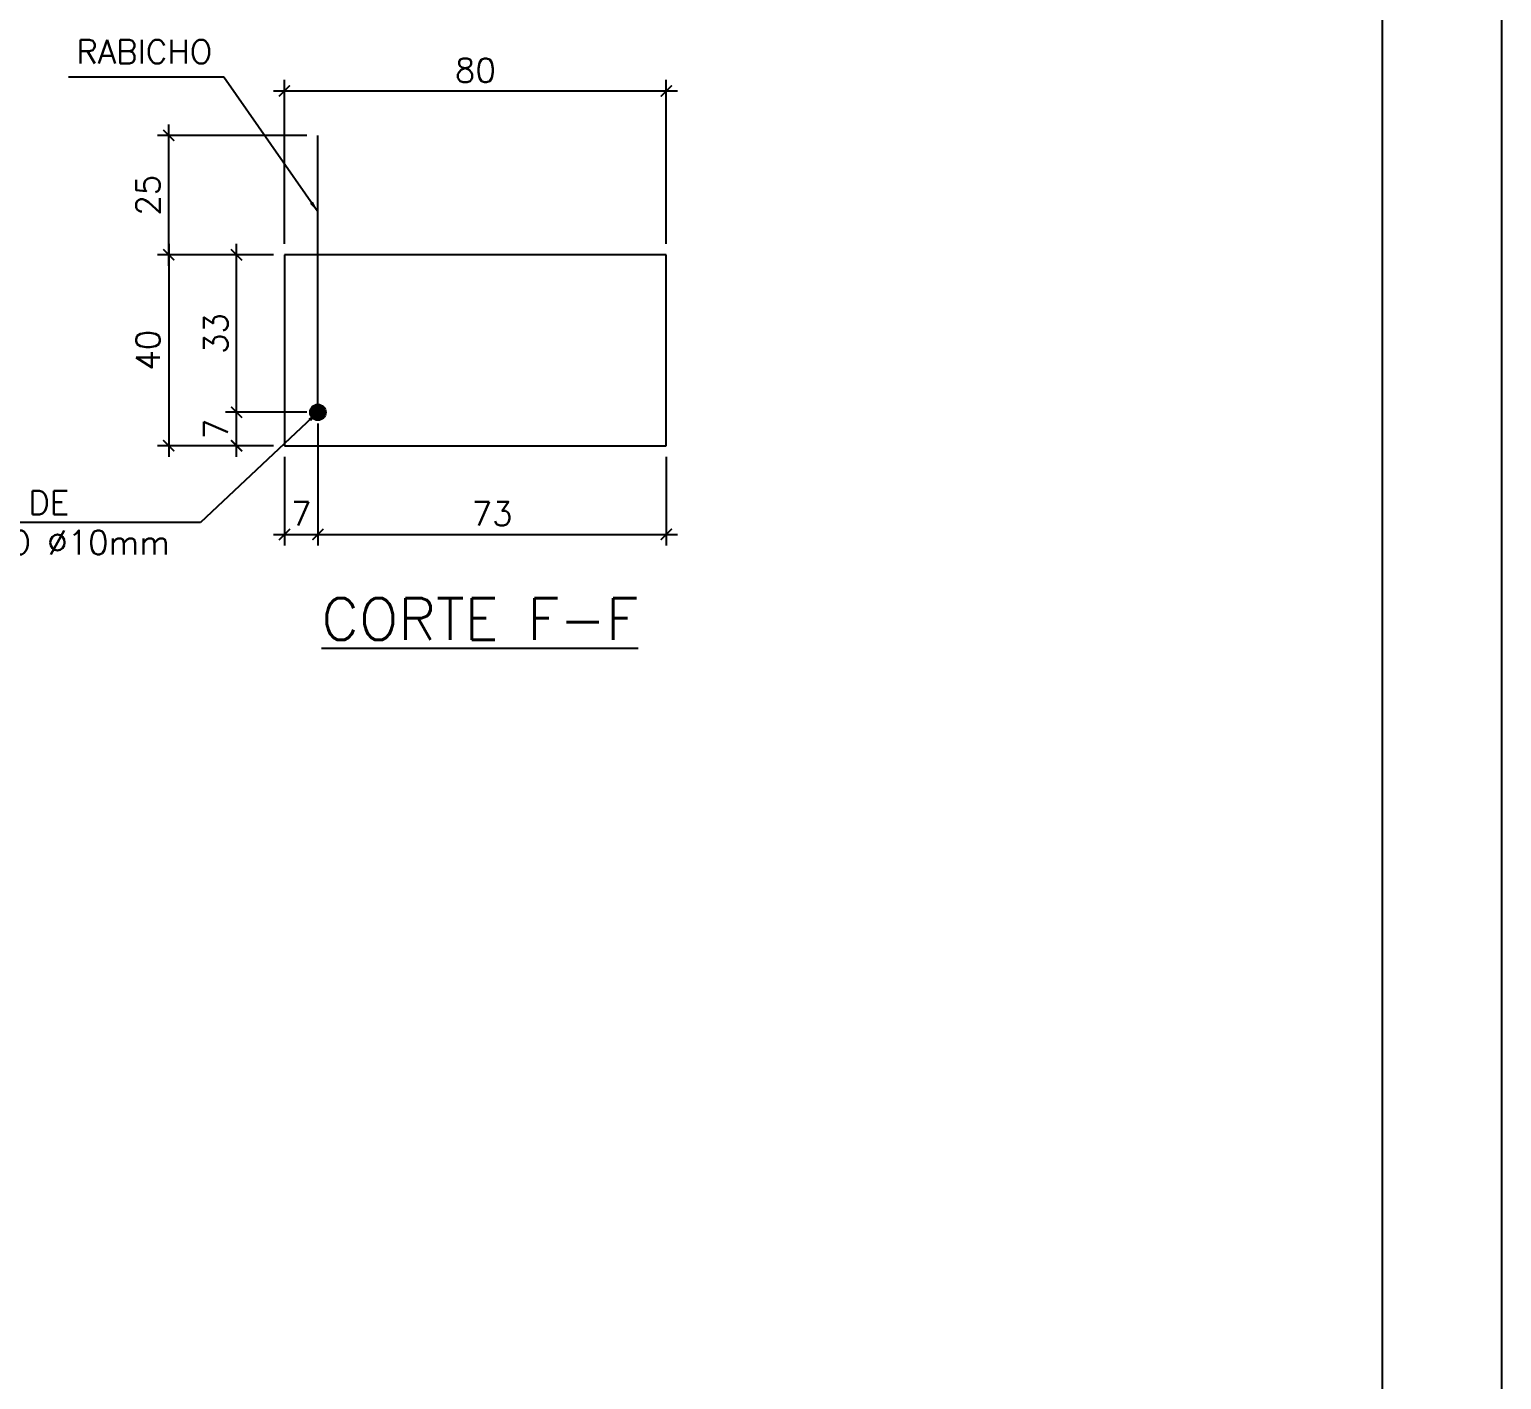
# Model space of a CAD drawing. Header units: centimetres. Extents: x 1658 to 19651, y 8082 to 11444.
# Drawn here: x 5588 to 6513, y 9143 to 9991 of the extents above; entities that cross this region are included whole.
import ezdxf

# ---------------------------------------------------------------- set-up
doc = ezdxf.new("R2010")
doc.units = ezdxf.units.CM
doc.header["$LTSCALE"] = 50
doc.header["$MEASUREMENT"] = 0
doc.header["$PDMODE"] = 67
for name, color, linetype in [('COTAS-PRECON', 1, 'Continuous'), ('FORMATO-PRECON', 2, 'Continuous'), ('HACHURAS-PRECON', 1, 'Continuous'), ('LINHA-01-PRECON', 1, 'Continuous'), ('LINHA-03-PRECON', 3, 'Continuous'), ('LINHA-04-PRECON', 4, 'Continuous')]:
    doc.layers.add(name, color=color, linetype=linetype)
doc.styles.get("Standard").update_dxf_attribs({"font": 'romans.shx'})
doc.dimstyles.new('ESC75-25', dxfattribs={"dimscale": 0, "dimtxt": 15, "dimasz": 7, "dimexe": 7, "dimexo": 7, "dimgap": 5.5, "dimtad": 1, "dimdec": 1, "dimlfac": 0.333333, "dimdsep": 46, "dimtxsty": 'Standard', "dimblk": 'ARCHTICK', "dimcen": 0.1, "dimdle": 7, "dimclrd": 256, "dimclre": 256, "dimclrt": 2, "dimadec": 0, "dimazin": 0, "dimtfac": 1, "dimtdec": 1, "dimtix": 1, "dimtmove": 2, "dimatfit": 3, "dimfxl": 1, "dimarcsym": 0})
doc.dimstyles.new('ESC75-75', dxfattribs={"dimscale": 0, "dimtxt": 15, "dimasz": 7, "dimexe": 7, "dimexo": 7, "dimgap": 5.5, "dimtad": 1, "dimdec": 1, "dimdsep": 46, "dimtxsty": 'Standard', "dimblk": 'ARCHTICK', "dimcen": 0.1, "dimdle": 7, "dimclrd": 256, "dimclre": 256, "dimclrt": 2, "dimadec": 0, "dimazin": 0, "dimtfac": 1, "dimtdec": 1, "dimtix": 1, "dimtmove": 2, "dimatfit": 3, "dimfxl": 1, "dimarcsym": 0})

# ---------------------------------------------------------------- blocks, each defined once
blk = doc.blocks.new('A$C2E607E54')
at = {"layer": 'FORMATO-PRECON'}
blk.add_lwpolyline([(0, 4200), (2970, 4200), (2970, 0), (0, 0)], close=True, dxfattribs=at)
at = {"layer": 'FORMATO-PRECON', "color": 6}
blk.add_lwpolyline([(100, 3950), (2870, 3950), (2870, 100), (100, 100)], close=True, dxfattribs=at)
blk = doc.blocks.new('_ArchTick')
at = {"color": 0, "linetype": 'ByBlock', "const_width": 0.15}
blk.add_lwpolyline([(-0.5, -0.5), (0.5, 0.5)], dxfattribs=at)
blk = doc.blocks.new('*D150')
at = {"layer": 'Defpoints', "color": 0, "transparency": 16777216}
for p in [(5988.32, 9952.54), (5748.32, 9849.56), (5988.32, 9849.56)]:
    blk.add_point(p, dxfattribs=at)
at = {"layer": 'LINHA-01-PRECON', "lineweight": -2, "transparency": 16777216}
for p, q in [((5748.32, 9856.56), (5748.32, 9959.54)), ((5988.32, 9856.56), (5988.32, 9959.54)), ((5741.32, 9952.54), (5995.32, 9952.54))]:
    blk.add_line(p, q, dxfattribs=at)
at = {"layer": 'LINHA-01-PRECON', "lineweight": -2, "transparency": 16777216, "xscale": 7, "yscale": 7, "zscale": 7, "rotation": 180}
blk.add_blockref('_ArchTick', (5748.32, 9952.54), dxfattribs=at)
at = {"layer": 'LINHA-01-PRECON', "lineweight": -2, "transparency": 16777216, "xscale": 7, "yscale": 7, "zscale": 7}
blk.add_blockref('_ArchTick', (5988.32, 9952.54), dxfattribs=at)
at = {"layer": 'LINHA-01-PRECON', "color": 2, "transparency": 16777216, "insert": (5868.32, 9965.54), "char_height": 15, "attachment_point": 5}
blk.add_mtext('80', dxfattribs=at)
blk = doc.blocks.new('*D151')
at = {"layer": 'Defpoints', "color": 0, "transparency": 16777216}
for p in [(5748.32, 9849.56), (5675.54, 9729.56), (5748.32, 9729.56)]:
    blk.add_point(p, dxfattribs=at)
at = {"layer": 'LINHA-01-PRECON', "lineweight": -2, "transparency": 16777216}
for p, q in [((5675.54, 9856.56), (5675.54, 9722.56)), ((5741.32, 9849.56), (5668.54, 9849.56)), ((5741.32, 9729.56), (5668.54, 9729.56))]:
    blk.add_line(p, q, dxfattribs=at)
at = {"layer": 'LINHA-01-PRECON', "lineweight": -2, "transparency": 16777216, "xscale": 7, "yscale": 7, "zscale": 7}
for p, rotation in [((5675.54, 9849.56), 90), ((5675.54, 9729.56), 270)]:
    blk.add_blockref('_ArchTick', p, dxfattribs=dict(at, rotation=rotation))
at = {"layer": 'LINHA-01-PRECON', "color": 2, "transparency": 16777216, "insert": (5662.54, 9789.56), "char_height": 15, "attachment_point": 5, "rotation": 90}
blk.add_mtext('40', dxfattribs=at)
blk = doc.blocks.new('*D152')
at = {"layer": 'Defpoints', "color": 0, "transparency": 16777216}
for p in [(5675.54, 9924.56), (5769.32, 9924.56), (5748.32, 9849.56)]:
    blk.add_point(p, dxfattribs=at)
at = {"layer": 'LINHA-01-PRECON', "lineweight": -2, "transparency": 16777216}
for p, q in [((5675.54, 9842.56), (5675.54, 9931.56)), ((5762.32, 9924.56), (5668.54, 9924.56)), ((5741.32, 9849.56), (5668.54, 9849.56))]:
    blk.add_line(p, q, dxfattribs=at)
at = {"layer": 'LINHA-01-PRECON', "lineweight": -2, "transparency": 16777216, "xscale": 7, "yscale": 7, "zscale": 7}
for p, rotation in [((5675.54, 9924.56), 90), ((5675.54, 9849.56), 270)]:
    blk.add_blockref('_ArchTick', p, dxfattribs=dict(at, rotation=rotation))
at = {"layer": 'LINHA-01-PRECON', "color": 2, "transparency": 16777216, "insert": (5662.54, 9887.06), "char_height": 15, "attachment_point": 5, "rotation": 90}
blk.add_mtext('25', dxfattribs=at)
blk = doc.blocks.new('*D153')
at = {"layer": 'Defpoints', "color": 0, "transparency": 16777216}
for p in [(5718.19, 9750.56), (5769.32, 9750.56), (5748.32, 9729.56)]:
    blk.add_point(p, dxfattribs=at)
at = {"layer": 'LINHA-01-PRECON', "lineweight": -2, "transparency": 16777216}
for p, q in [((5718.19, 9722.56), (5718.19, 9757.56)), ((5762.32, 9750.56), (5711.19, 9750.56)), ((5741.32, 9729.56), (5711.19, 9729.56))]:
    blk.add_line(p, q, dxfattribs=at)
at = {"layer": 'LINHA-01-PRECON', "lineweight": -2, "transparency": 16777216, "xscale": 7, "yscale": 7, "zscale": 7}
for p, rotation in [((5718.19, 9750.56), 90), ((5718.19, 9729.56), 270)]:
    blk.add_blockref('_ArchTick', p, dxfattribs=dict(at, rotation=rotation))
at = {"layer": 'LINHA-01-PRECON', "color": 2, "transparency": 16777216, "insert": (5705.19, 9740.06), "char_height": 15, "attachment_point": 5, "rotation": 90}
blk.add_mtext('7', dxfattribs=at)
blk = doc.blocks.new('*D154')
at = {"layer": 'Defpoints', "color": 0, "transparency": 16777216}
for p in [(5718.19, 9849.56), (5748.32, 9849.56), (5769.32, 9750.56)]:
    blk.add_point(p, dxfattribs=at)
at = {"layer": 'LINHA-01-PRECON', "lineweight": -2, "transparency": 16777216}
for p, q in [((5718.19, 9743.56), (5718.19, 9856.56)), ((5741.32, 9849.56), (5711.19, 9849.56)), ((5762.32, 9750.56), (5711.19, 9750.56))]:
    blk.add_line(p, q, dxfattribs=at)
at = {"layer": 'LINHA-01-PRECON', "lineweight": -2, "transparency": 16777216, "xscale": 7, "yscale": 7, "zscale": 7}
for p, rotation in [((5718.19, 9849.56), 90), ((5718.19, 9750.56), 270)]:
    blk.add_blockref('_ArchTick', p, dxfattribs=dict(at, rotation=rotation))
at = {"layer": 'LINHA-01-PRECON', "color": 2, "transparency": 16777216, "insert": (5705.19, 9800.06), "char_height": 15, "attachment_point": 5, "rotation": 90}
blk.add_mtext('33', dxfattribs=at)
blk = doc.blocks.new('*D155')
at = {"layer": 'Defpoints', "color": 0, "transparency": 16777216}
for p in [(5769.32, 9750.56), (5748.32, 9729.56), (5769.32, 9673.82)]:
    blk.add_point(p, dxfattribs=at)
at = {"layer": 'LINHA-01-PRECON', "lineweight": -2, "transparency": 16777216}
for p, q in [((5769.32, 9743.56), (5769.32, 9666.82)), ((5748.32, 9722.56), (5748.32, 9666.82)), ((5741.32, 9673.82), (5776.32, 9673.82))]:
    blk.add_line(p, q, dxfattribs=at)
at = {"layer": 'LINHA-01-PRECON', "lineweight": -2, "transparency": 16777216, "xscale": 7, "yscale": 7, "zscale": 7, "rotation": 180}
blk.add_blockref('_ArchTick', (5748.32, 9673.82), dxfattribs=at)
at = {"layer": 'LINHA-01-PRECON', "lineweight": -2, "transparency": 16777216, "xscale": 7, "yscale": 7, "zscale": 7}
blk.add_blockref('_ArchTick', (5769.32, 9673.82), dxfattribs=at)
at = {"layer": 'LINHA-01-PRECON', "color": 2, "transparency": 16777216, "insert": (5758.82, 9686.82), "char_height": 15, "attachment_point": 5}
blk.add_mtext('7', dxfattribs=at)
blk = doc.blocks.new('*D156')
at = {"layer": 'Defpoints', "color": 0, "transparency": 16777216}
for p in [(5769.32, 9750.56), (5988.32, 9729.56), (5988.32, 9673.82)]:
    blk.add_point(p, dxfattribs=at)
at = {"layer": 'LINHA-01-PRECON', "lineweight": -2, "transparency": 16777216}
for p, q in [((5769.32, 9743.56), (5769.32, 9666.82)), ((5988.32, 9722.56), (5988.32, 9666.82)), ((5762.32, 9673.82), (5995.32, 9673.82))]:
    blk.add_line(p, q, dxfattribs=at)
at = {"layer": 'LINHA-01-PRECON', "lineweight": -2, "transparency": 16777216, "xscale": 7, "yscale": 7, "zscale": 7, "rotation": 180}
blk.add_blockref('_ArchTick', (5769.32, 9673.82), dxfattribs=at)
at = {"layer": 'LINHA-01-PRECON', "lineweight": -2, "transparency": 16777216, "xscale": 7, "yscale": 7, "zscale": 7}
blk.add_blockref('_ArchTick', (5988.32, 9673.82), dxfattribs=at)
at = {"layer": 'LINHA-01-PRECON', "color": 2, "transparency": 16777216, "insert": (5878.82, 9686.82), "char_height": 15, "attachment_point": 5}
blk.add_mtext('73', dxfattribs=at)

msp = doc.modelspace()

# ---------------------------------------------------------------- hatches: boundary and pattern name
at = {"layer": 'LINHA-04-PRECON'}
h = msp.add_hatch(color=256, dxfattribs=at)
h.dxf.hatch_style = 1
edge = h.paths.add_edge_path()
edge.add_arc((5769.32, 9750.56), 4.95, 0, 360)

# ---------------------------------------------------------------- linework, layer by layer
at = {"layer": 'LINHA-03-PRECON'}
for p, q in [((5748.32, 9849.56), (5748.32, 9729.56)), ((5988.32, 9849.56), (5748.32, 9849.56)), ((5988.32, 9729.56), (5988.32, 9849.56)), ((5748.32, 9729.56), (5988.32, 9729.56))]:
    msp.add_line(p, q, dxfattribs=at)
at = {"layer": 'LINHA-04-PRECON'}
msp.add_line((5769.32, 9750.56), (5769.32, 9924.56), dxfattribs=at)
msp.add_circle((5769.32, 9750.56), 4.95, dxfattribs=at)

# ---------------------------------------------------------------- block references
at = {"layer": 'HACHURAS-PRECON', "xscale": 0.7499999999999996, "yscale": 0.7499999999999996, "zscale": 0.7499999999999996}
msp.add_blockref('A$C2E607E54', (4285.86, 8293.94), dxfattribs=at)

# ---------------------------------------------------------------- texts
at = {"layer": 'COTAS-PRECON', "color": 2, "char_height": 15, "attachment_point": 5}
for s, insert in [('\\A1;RABICHO', (5660.25, 9977.21, 0.02)), ('BARRA DE\\PATERRAMENTO %%C10mm', (5563.2, 9681.28))]:
    msp.add_mtext(s, dxfattribs=dict(at, insert=insert))
at = {"layer": 'LINHA-01-PRECON', "color": 4, "insert": (5871.08, 9620.62, -0.02), "char_height": 26.25, "attachment_point": 5}
msp.add_mtext('{\\LCORTE F-F}', dxfattribs=at)

# ---------------------------------------------------------------- dimensions: what is measured, and where the dimension line sits
at = {"layer": 'LINHA-01-PRECON'}
for base, p1, p2, picture, middle in [((5988.32, 9952.54), (5748.32, 9849.56), (5988.32, 9849.56), '*D150', (5868.32, 9965.54)), ((5769.32, 9673.82), (5748.32, 9729.56), (5769.32, 9750.56), '*D155', (5758.82, 9686.82)), ((5988.32, 9673.82), (5769.32, 9750.56), (5988.32, 9729.56), '*D156', (5878.82, 9686.82))]:
    dim = msp.add_linear_dim(base=base, p1=p1, p2=p2, dimstyle='ESC75-25', override={"dimscale": 1}, dxfattribs=at)
    dim.commit()
    dim.dimension.update_dxf_attribs({"geometry": picture, "text_midpoint": middle})
for base, p1, p2, angle, picture, middle in [((5675.54, 9924.56), (5748.32, 9849.56), (5769.32, 9924.56), 270, '*D152', (5662.54, 9887.06)), ((5675.54, 9729.56), (5748.32, 9849.56), (5748.32, 9729.56), 90, '*D151', (5662.54, 9789.56)), ((5718.19, 9849.56), (5769.32, 9750.56), (5748.32, 9849.56), 90, '*D154', (5705.19, 9800.06)), ((5718.19, 9750.56), (5748.32, 9729.56), (5769.32, 9750.56), 90, '*D153', (5705.19, 9740.06))]:
    dim = msp.add_linear_dim(base=base, p1=p1, p2=p2, angle=angle, dimstyle='ESC75-25', override={"dimscale": 1}, dxfattribs=at)
    dim.commit()
    dim.dimension.update_dxf_attribs({"geometry": picture, "text_midpoint": middle})

# ---------------------------------------------------------------- leaders
at = {"layer": 'COTAS-PRECON'}
for points in [[(5769.32, 9876.56), (5710.24, 9961.23), (5612.46, 9961.23)], [(5769.32, 9750.56), (5695.54, 9681.28), (5438.38, 9681.28)]]:
    msp.add_leader(points, dimstyle='ESC75-75', override={"dimscale": 1}, dxfattribs=at)

doc.saveas('drawing.dxf')
